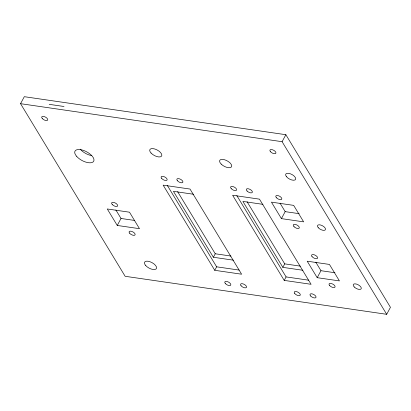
<?xml version="1.0" encoding="UTF-8"?>
<svg xmlns="http://www.w3.org/2000/svg" width="411" height="411" viewBox="0 0 411 411"><rect width="100%" height="100%" fill="white"/><g stroke="black" fill="none" stroke-linecap="round" stroke-linejoin="round"><path stroke-width="0.62" d="M20.55 103.68L24.311 96.693L285.856 134.705L390.45 307.32L386.689 314.307L125.144 276.295L20.55 103.68L282.095 141.692L386.689 314.307M117.258 225.454L107.271 208.973L129.496 212.199L139.483 228.686L117.258 225.454L121.019 218.467L115.861 209.959M233.427 260.178L213.381 257.265L215.261 253.772L177.624 191.654M282.095 141.692L285.856 134.705M214.753 270.31L163.157 185.15L190.016 189.055L241.611 274.209L214.753 270.31L216.633 266.816L167.349 185.479M281.417 218.621L271.43 202.14L293.66 205.372L303.642 221.853L281.417 218.621L285.177 211.639L280.019 203.132M302.897 270.274L282.845 267.361L284.725 263.867L247.088 201.755M284.217 280.405L232.621 195.251L259.48 199.15L311.076 284.304L284.217 280.405L286.097 276.911L236.818 195.579M317.2 277.682L307.212 261.201L329.442 264.432L339.429 280.913L317.2 277.682L320.96 270.7L315.807 262.192M49.202 104.343L64.024 106.495M193.483 194.249L173.432 191.336L213.381 257.265M262.948 204.344L242.896 201.431L282.845 267.361M285.177 211.639L299.146 213.669M121.019 218.467L134.356 220.404M215.261 253.772L230.925 256.048M284.725 263.867L300.39 266.143M320.96 270.7L334.934 272.729M216.633 266.816L239.12 270.084M286.097 276.911L308.584 280.179M91.483 155.605A10.629 4.927 28.3 0 1 80.253 149.198M354.282 287.012A4.475 2.076 28.3 0 0 361.141 288.851A4.475 2.076 28.3 0 0 356.347 284.047A4.475 2.076 28.3 0 0 354.282 287.012M329.581 285.486A3.355 1.557 28.3 0 0 334.831 287.294A3.355 1.557 28.3 0 0 331.775 283.657A3.355 1.557 28.3 0 0 329.581 285.486M311.99 256.505A3.355 1.557 28.3 0 0 317.266 258.519A3.355 1.557 28.3 0 0 314.492 254.887A3.355 1.557 28.3 0 0 311.99 256.505M294.045 226.697A3.355 1.557 28.3 0 0 299.187 228.079A3.355 1.557 28.3 0 0 295.591 224.478A3.355 1.557 28.3 0 0 294.045 226.697M276.567 197.855A3.355 1.557 28.3 0 0 281.71 199.237A3.355 1.557 28.3 0 0 278.113 195.636A3.355 1.557 28.3 0 0 276.567 197.855M318.325 227.766A4.475 2.076 28.3 0 0 325.265 229.898A4.475 2.076 28.3 0 0 320.821 225.064A4.475 2.076 28.3 0 0 318.325 227.766M286.359 176.54A5.595 2.594 28.3 0 0 295.149 179.89A5.595 2.594 28.3 0 0 290.526 173.843A5.595 2.594 28.3 0 0 286.359 176.54M270.556 151.772A3.355 1.557 28.3 0 0 275.76 153.37A3.355 1.557 28.3 0 0 272.426 149.743A3.355 1.557 28.3 0 0 270.556 151.772M247.119 191.069A3.355 1.557 28.3 0 0 252.256 192.451A3.355 1.557 28.3 0 0 248.665 188.849A3.355 1.557 28.3 0 0 247.119 191.069M231.239 188.644A3.355 1.557 28.3 0 0 236.448 190.247A3.355 1.557 28.3 0 0 233.114 186.615A3.355 1.557 28.3 0 0 231.239 188.644M221.2 164.107A6.715 3.108 28.3 0 0 231.485 166.876A6.715 3.108 28.3 0 0 224.298 159.668A6.715 3.108 28.3 0 0 221.2 164.107M177.29 180.563A3.355 1.557 28.3 0 0 182.561 182.576A3.355 1.557 28.3 0 0 179.792 178.944A3.355 1.557 28.3 0 0 177.29 180.563M161.544 178.276A3.355 1.557 28.3 0 0 166.815 180.285A3.355 1.557 28.3 0 0 164.046 176.658A3.355 1.557 28.3 0 0 161.544 178.276M151.058 153.051A6.715 3.108 28.3 0 0 161.472 156.252A6.715 3.108 28.3 0 0 154.803 148.998A6.715 3.108 28.3 0 0 151.058 153.051M76.492 156.185A10.629 4.927 28.3 0 0 93.127 161.913A10.629 4.927 28.3 0 0 83.438 150.395A10.629 4.927 28.3 0 0 76.492 156.185M42.354 118.604A3.355 1.557 28.3 0 0 47.558 120.207A3.355 1.557 28.3 0 0 44.224 116.575A3.355 1.557 28.3 0 0 42.354 118.604M145.551 265.367A6.715 3.108 28.3 0 0 156.057 268.989A6.715 3.108 28.3 0 0 149.938 261.715A6.715 3.108 28.3 0 0 145.551 265.367M129.522 233.119A3.355 1.557 28.3 0 0 134.798 235.128A3.355 1.557 28.3 0 0 132.023 231.501A3.355 1.557 28.3 0 0 129.522 233.119M112.409 204.683A3.355 1.557 28.3 0 0 117.551 206.065A3.355 1.557 28.3 0 0 113.955 202.464A3.355 1.557 28.3 0 0 112.409 204.683M294.677 293.444A3.355 1.557 28.3 0 0 299.948 295.458A3.355 1.557 28.3 0 0 297.179 291.825A3.355 1.557 28.3 0 0 294.677 293.444M310.654 296.007A3.355 1.557 28.3 0 0 315.859 297.605A3.355 1.557 28.3 0 0 312.524 293.978A3.355 1.557 28.3 0 0 310.654 296.007M225.572 283.76A3.355 1.557 28.3 0 0 230.715 285.142A3.355 1.557 28.3 0 0 227.119 281.535A3.355 1.557 28.3 0 0 225.572 283.76M241.067 285.773A3.355 1.557 28.3 0 0 246.317 287.582A3.355 1.557 28.3 0 0 243.255 283.944A3.355 1.557 28.3 0 0 241.067 285.773"/></g></svg>
